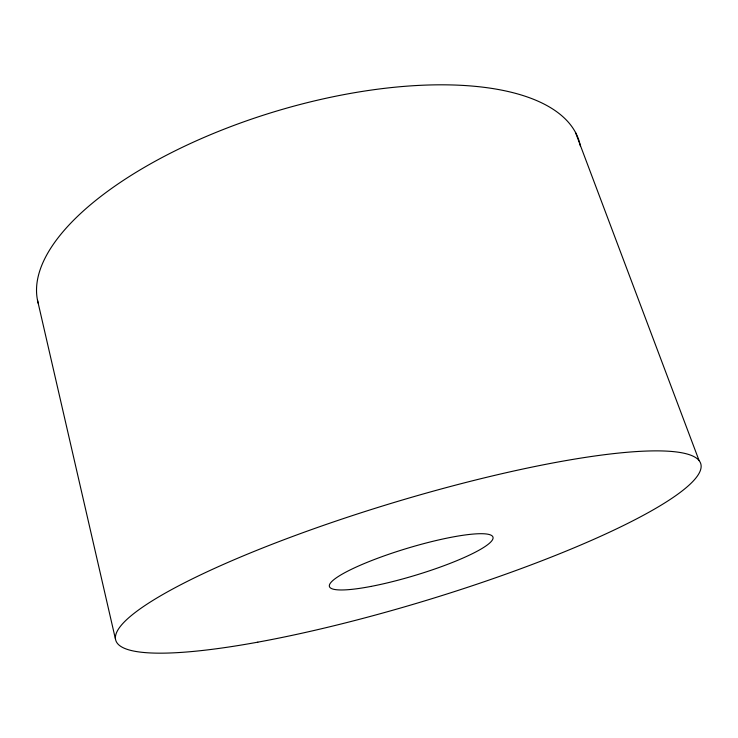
<?xml version="1.0" encoding="UTF-8"?>
<svg xmlns="http://www.w3.org/2000/svg" width="738" height="738" viewBox="0 0 738 738"><rect width="100%" height="100%" fill="white"/><g stroke="black" fill="none" stroke-linecap="round" stroke-linejoin="round"><path stroke-width="1.11" d="M575.465 132.388L699.089 460.595M37.472 300.071L115.46 639.126M38.238 303.336A282.359 116.53 -16.8 0 1 282.359 109.372A282.359 116.53 -16.8 0 1 580.382 146.05M370.919 586.433A85.405 14.087 -16.8 0 0 493.067 537.716A85.405 14.087 -16.8 0 0 369.637 561.35A85.405 14.087 -16.8 0 0 370.919 586.433M257.802 642.161A305.55 51.531 -16.8 0 0 701.1 467.191A305.55 51.531 -16.8 0 0 265.837 546.72A305.55 51.531 -16.8 0 0 257.802 642.161"/></g></svg>
